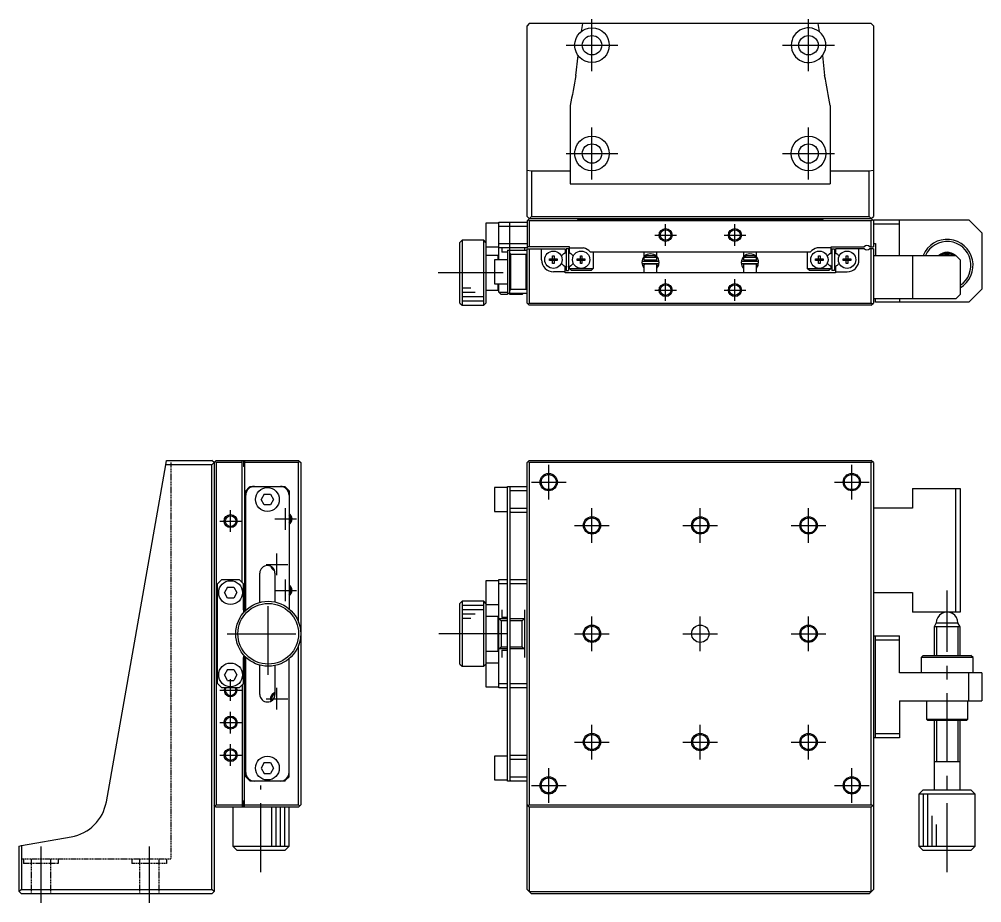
# Model space of a CAD drawing. Extents: x 0 to 488, y -8 to 338.
# Drawn here: x 0 to 222.2, y 134.1 to 338 of the extents above; entities that cross this region are included whole.
import ezdxf

# ---------------------------------------------------------------- set-up
doc = ezdxf.new("R2010")
doc.units = 0
doc.header["$LTSCALE"] = 0.5
doc.linetypes.add('CENTER', pattern=[50.8, 31.75, -6.35, 6.35, -6.35])
doc.linetypes.add('DASHED', pattern=[0.75, 0.5, -0.25])
for name, color, linetype in [('MSM_CENTER', 1, 'CENTER'), ('MSM_CONTINUOUS', 7, 'CONTINUOUS'), ('MSM_DASHED', 4, 'DASHED'), ('MSM_NARROW', 5, 'CONTINUOUS')]:
    doc.layers.add(name, color=color, linetype=linetype)

msp = doc.modelspace()

# ---------------------------------------------------------------- linework, layer by layer
at = {"layer": 'MSM_CENTER'}
for p, q in [((132.25, 326), (132.25, 338)), ((182.250009, 326.000008), (182.250009, 337.999995)), ((126.25, 332), (138.25, 332)), ((176.250016, 332.000001), (188.250003, 332.000001)), ((132.25, 301), (132.25, 313)), ((182.249987, 301.00038), (182.249987, 313.000353)), ((126.25, 307), (138.25, 307)), ((176.25, 307.000367), (188.249973, 307.000367)), ((149.25, 285.7), (149.25, 290.7)), ((165.25, 285.7), (165.25, 290.7)), ((146.75, 288.2), (151.75, 288.2)), ((162.75, 288.2), (167.75, 288.2)), ((111.75, 279.5), (96.75, 279.5)), ((149.25, 273), (149.25, 278)), ((165.25, 273), (165.25, 278)), ((146.75, 275.5), (151.75, 275.5)), ((162.75, 275.5), (167.75, 275.5)), ((122.25, 227.155071), (122.25, 235.155071)), ((192.25, 227.155071), (192.25, 235.155071)), ((118.25, 231.155071), (126.25, 231.155071)), ((188.25, 231.155071), (196.25, 231.155071)), ((48.8, 219.655071), (48.8, 224.655071)), ((61.5, 220.155071), (61.5, 225.155071)), ((132.25, 217.155071), (132.25, 225.155071)), ((157.25, 217.155071), (157.25, 225.155071)), ((182.25, 217.155071), (182.25, 225.155071)), ((59, 222.655071), (64, 222.655071)), ((46.3, 222.155071), (51.3, 222.155071)), ((128.25, 221.155071), (136.25, 221.155071)), ((153.25, 221.155071), (161.25, 221.155071)), ((178.25, 221.155071), (186.25, 221.155071)), ((59.5, 209.655071), (59.5, 214.655071)), ((57, 212.155071), (62, 212.155071)), ((61.5, 203.655071), (61.5, 208.655071)), ((57.5, 186.655071), (57.5, 205.655071)), ((59, 206.155071), (64, 206.155071)), ((214.25, 141.155071), (214.25, 206.155071)), ((132.25, 192.155071), (132.25, 200.155071)), ((157.25, 192.155071), (157.25, 200.155071)), ((182.25, 192.155071), (182.25, 200.155071)), ((48, 196.155071), (67, 196.155071)), ((112.75, 196.155071), (96.75, 196.155071)), ((128.25, 196.155071), (136.25, 196.155071)), ((153.25, 196.155071), (161.25, 196.155071)), ((178.25, 196.155071), (186.25, 196.155071)), ((48.8, 180.655071), (48.8, 185.655071)), ((46.3, 183.155071), (51.3, 183.155071)), ((59.5, 178.655071), (59.5, 183.655071)), ((57, 181.155071), (62, 181.155071)), ((48.8, 173.155071), (48.8, 178.155071)), ((46.3, 175.655071), (51.3, 175.655071)), ((132.25, 167.155071), (132.25, 175.155071)), ((157.25, 167.155071), (157.25, 175.155071)), ((182.25, 167.155071), (182.25, 175.155071)), ((128.25, 171.155071), (136.25, 171.155071)), ((153.25, 171.155071), (161.25, 171.155071)), ((178.25, 171.155071), (186.25, 171.155071)), ((48.8, 165.655071), (48.8, 170.655071)), ((46.3, 168.155071), (51.3, 168.155071)), ((122.25, 157.155071), (122.25, 165.155071)), ((192.25, 157.155071), (192.25, 165.155071)), ((55.8, 141.155071), (55.8, 161.155071)), ((118.25, 161.155071), (126.25, 161.155071)), ((188.25, 161.155071), (196.25, 161.155071)), ((5, 147.066908), (5, 134.066908)), ((30, 147.066908), (30, 134.066908))]:
    msp.add_line(p, q, dxfattribs=at)
at = {"layer": 'MSM_CONTINUOUS'}
for p, q in [((117.75, 337), (117.25, 336.5)), ((117.25, 292.5), (117.25, 336.5)), ((196.75, 337), (117.75, 337)), ((129.805355, 335.166025), (130.108572, 337)), ((184.391428, 337), (184.694645, 335.166025)), ((197.25, 336.5), (196.75, 337)), ((197.25, 336.5), (197.25, 292.5)), ((128.523977, 325.001351), (129.033002, 329.622832)), ((185.466998, 329.622832), (185.976023, 325.001351)), ((127.25, 318.056759), (127.25, 300)), ((187.25, 318.056759), (187.25, 300)), ((117.25, 303.176327), (118.25, 303)), ((118.25, 303), (127.25, 303)), ((118.25, 303), (118.25, 292.5)), ((187.25, 303), (196.25, 303)), ((196.25, 303), (197.25, 303.176327)), ((196.25, 292.5), (196.25, 303)), ((127.25, 300), (187.25, 300)), ((110.75, 291.2), (117.25, 291.2)), ((110.75, 282.45), (110.75, 291.2)), ((113.25, 274.5), (113.25, 291.2)), ((117.25, 292.5), (117.75, 292)), ((118.25, 292.5), (117.25, 291.5)), ((117.25, 291.5), (117.25, 285.2)), ((117.5, 291.75), (117.75, 291.5)), ((117.75, 292), (196.75, 292)), ((117.75, 291.5), (117.75, 285.5)), ((196.75, 291.5), (117.75, 291.5)), ((118.25, 292.5), (196.25, 292.5)), ((129.1, 291.65), (128.75, 292)), ((185.4, 291.65), (129.1, 291.65)), ((185.75, 292), (185.4, 291.65)), ((196.25, 292.5), (197.25, 291.5)), ((196.75, 292), (197.25, 292.5)), ((196.75, 291.5), (197, 291.75)), ((196.75, 285.5), (196.75, 291.5)), ((197.25, 291.7), (219.25, 291.7)), ((197.25, 291.7), (197.25, 285.5)), ((203.25, 283.5), (203.25, 291.7)), ((222.25, 288.7), (219.25, 291.7)), ((107.75, 290.95), (107.75, 272.5)), ((110.75, 290.95), (107.75, 290.95)), ((117.25, 290.2), (110.75, 290.2)), ((203.25, 290.7), (197.25, 290.7)), ((102.25, 287), (101.75, 286.5)), ((102.25, 287), (102.25, 272)), ((107.25, 287), (102.25, 287)), ((107.25, 272), (107.25, 287)), ((107.75, 286.5), (107.25, 287)), ((222.25, 288.7), (222.25, 275.7)), ((101.75, 272.5), (101.75, 286.5)), ((107.75, 285.45), (110.75, 285.45)), ((110.75, 286.2), (117.25, 286.2)), ((117.25, 285.2), (110.75, 285.2)), ((111.45, 285.2), (111.45, 284.2)), ((112.75, 284.7), (112.75, 274.5)), ((112.75, 284.7), (117.25, 284.7)), ((116.65, 285.2), (116.65, 284.7)), ((127.05, 285.5), (117.25, 285.5)), ((117.25, 272.5), (117.25, 285)), ((117.25, 285), (126.05, 285)), ((117.75, 285), (117.75, 272.5)), ((120.6, 282.45), (120.6, 285)), ((126.05, 285), (126.05, 284.044412)), ((126.25, 285), (126.25, 280)), ((126.85, 285), (126.25, 285)), ((126.85, 285), (126.85, 280)), ((127.05, 284.044412), (127.05, 285.5)), ((127.05, 285.2), (130.272015, 285.2)), ((187.45, 285.2), (184.227985, 285.2)), ((187.45, 285.5), (195.088562, 285.5)), ((187.45, 284.044412), (187.45, 285.5)), ((187.65, 285), (187.65, 280)), ((187.65, 285), (188.25, 285)), ((188.25, 285), (188.25, 280)), ((188.45, 285), (188.45, 284.044412)), ((195.15, 285), (188.45, 285)), ((193.9, 282.45), (193.9, 285)), ((197.25, 285), (196.35, 285)), ((196.411438, 285.5), (197.25, 285.5)), ((196.75, 272.5), (196.75, 285)), ((197.25, 286.2), (197.75, 286.2)), ((197.25, 285), (197.25, 272.5)), ((197.75, 286.2), (197.75, 283.5)), ((110.55, 283.5), (107.75, 283.5)), ((109.75, 282.45), (109.75, 276.95)), ((112.75, 282.45), (109.75, 282.45)), ((110.55, 282.45), (110.55, 283.5)), ((110.75, 283.3), (110.55, 283.5)), ((112.75, 284.2), (111.45, 284.2)), ((113.25, 283.9), (113.45, 283.7)), ((113.45, 283.7), (113.45, 275.7)), ((117.05, 283.7), (113.45, 283.7)), ((117.05, 283.7), (117.25, 283.9)), ((117.05, 275.7), (117.05, 283.7)), ((122.463639, 282.68), (123.17, 282.68)), ((122.463639, 282.32), (122.463639, 282.68)), ((123.17, 282.32), (122.463639, 282.32)), ((123.17, 283.386361), (123.53, 283.386361)), ((123.17, 282.68), (123.17, 283.386361)), ((123.180372, 282.669628), (123.17, 282.68)), ((123.180372, 282.330372), (123.17, 282.32)), ((123.17, 281.613639), (123.17, 282.32)), ((123.180372, 282.669628), (123.519628, 282.669628)), ((123.180372, 282.330372), (123.180372, 282.669628)), ((123.519628, 282.330372), (123.180372, 282.330372)), ((123.519628, 282.669628), (123.53, 282.68)), ((123.519628, 282.669628), (123.519628, 282.330372)), ((123.519628, 282.330372), (123.53, 282.32)), ((123.53, 283.386361), (123.53, 282.68)), ((123.53, 282.68), (124.236361, 282.68)), ((123.53, 282.32), (123.53, 281.613639)), ((124.236361, 282.32), (123.53, 282.32)), ((124.236361, 282.68), (124.236361, 282.32)), ((126.05, 284.044412), (125.75625, 283.874815)), ((127.34375, 283.874815), (127.05, 284.044412)), ((128.863639, 282.68), (129.57, 282.68)), ((128.863639, 282.32), (128.863639, 282.68)), ((129.57, 282.32), (128.863639, 282.32)), ((129.57, 283.386361), (129.93, 283.386361)), ((129.57, 282.68), (129.57, 283.386361)), ((129.580372, 282.669628), (129.57, 282.68)), ((129.580372, 282.330372), (129.57, 282.32)), ((129.57, 281.613639), (129.57, 282.32)), ((129.580372, 282.669628), (129.919628, 282.669628)), ((129.580372, 282.330372), (129.580372, 282.669628)), ((129.919628, 282.330372), (129.580372, 282.330372)), ((129.919628, 282.669628), (129.93, 282.68)), ((129.919628, 282.669628), (129.919628, 282.330372)), ((129.919628, 282.330372), (129.93, 282.32)), ((129.93, 283.386361), (129.93, 282.68)), ((129.93, 282.68), (130.636361, 282.68)), ((129.93, 282.32), (129.93, 281.613639)), ((130.636361, 282.32), (129.93, 282.32)), ((130.636361, 282.68), (130.636361, 282.32)), ((131.829062, 284.3), (182.670938, 284.3)), ((132.55, 284.3), (132.55, 280.5)), ((144.25, 284.3), (144.25, 283.15339)), ((144.25, 283.152642), (144.25, 283.15254)), ((147.25, 283), (144.25, 283)), ((144.25, 283), (144.25, 282.5)), ((144.25, 282.5), (147.25, 282.5)), ((144.284103, 282.3), (144.75, 282.3)), ((144.304317, 283), (144.833485, 283.5)), ((144.75, 282.5), (144.75, 282.079494)), ((144.833485, 283.5), (146.666515, 283.5)), ((146.666515, 283.5), (147.195683, 283)), ((146.75, 282.079494), (146.75, 282.5)), ((146.75, 282.3), (147.25, 282.3)), ((147.179353, 282.50005), (147.303976, 282.079546)), ((147.25, 283.197432), (147.25, 284.3)), ((147.25, 283.19646), (147.25, 283.196563)), ((147.25, 282.5), (147.25, 283)), ((147.25, 282.31435), (147.25, 282.314497)), ((147.25, 282.314128), (147.25, 282.314272)), ((147.25, 282.3), (147.25, 282.314106)), ((167.25, 284.3), (167.25, 283.186982)), ((167.25, 283.186763), (167.25, 283.186619)), ((170.25, 283), (167.25, 283)), ((167.25, 283), (167.25, 282.5)), ((167.25, 282.5), (170.25, 282.5)), ((167.25, 282.3), (167.75, 282.3)), ((167.304317, 283), (167.833485, 283.5)), ((167.75, 282.5), (167.75, 282.070266)), ((167.833485, 283.5), (169.666515, 283.5)), ((169.666515, 283.5), (170.195683, 283)), ((169.75, 282.070266), (169.75, 282.5)), ((169.75, 282.3), (170.214547, 282.3)), ((170.137421, 282.500038), (170.266292, 282.070318)), ((170.25, 283.145384), (170.25, 284.3)), ((170.25, 282.5), (170.25, 283)), ((181.95, 284.3), (181.95, 280.5)), ((183.863639, 282.68), (184.57, 282.68)), ((183.863639, 282.32), (183.863639, 282.68)), ((184.57, 282.32), (183.863639, 282.32)), ((184.57, 283.386361), (184.93, 283.386361)), ((184.57, 282.68), (184.57, 283.386361)), ((184.580372, 282.669628), (184.57, 282.68)), ((184.580372, 282.330372), (184.57, 282.32)), ((184.57, 281.613639), (184.57, 282.32)), ((184.580372, 282.669628), (184.919628, 282.669628)), ((184.580372, 282.330372), (184.580372, 282.669628)), ((184.919628, 282.330372), (184.580372, 282.330372)), ((184.919628, 282.669628), (184.93, 282.68)), ((184.919628, 282.669628), (184.919628, 282.330372)), ((184.919628, 282.330372), (184.93, 282.32)), ((184.93, 283.386361), (184.93, 282.68)), ((184.93, 282.68), (185.636361, 282.68)), ((184.93, 282.32), (184.93, 281.613639)), ((185.636361, 282.32), (184.93, 282.32)), ((185.636361, 282.68), (185.636361, 282.32)), ((187.15625, 283.874815), (187.45, 284.044412)), ((188.45, 284.044412), (188.74375, 283.874815)), ((190.263639, 282.68), (190.97, 282.68)), ((190.263639, 282.32), (190.263639, 282.68)), ((190.97, 282.32), (190.263639, 282.32)), ((190.97, 283.386361), (191.33, 283.386361)), ((190.97, 282.68), (190.97, 283.386361)), ((190.980372, 282.669628), (190.97, 282.68)), ((190.980372, 282.330372), (190.97, 282.32)), ((190.97, 281.613639), (190.97, 282.32)), ((190.980372, 282.669628), (191.319628, 282.669628)), ((190.980372, 282.330372), (190.980372, 282.669628)), ((191.319628, 282.330372), (190.980372, 282.330372)), ((191.319628, 282.669628), (191.33, 282.68)), ((191.319628, 282.669628), (191.319628, 282.330372)), ((191.319628, 282.330372), (191.33, 282.32)), ((191.33, 283.386361), (191.33, 282.68)), ((191.33, 282.68), (192.036361, 282.68)), ((191.33, 282.32), (191.33, 281.613639)), ((192.036361, 282.32), (191.33, 282.32)), ((192.036361, 282.68), (192.036361, 282.32)), ((197.25, 283.5), (216.25, 283.5)), ((206.25, 283.5), (206.25, 273.5)), ((217.25, 282.5), (216.25, 283.5)), ((217.25, 282.5), (217.25, 274.5)), ((123.53, 281.613639), (123.17, 281.613639)), ((125.75625, 281.125185), (126.05, 280.955588)), ((126.05, 279.5), (126.05, 280.955588)), ((127.05, 280.955588), (127.34375, 281.125185)), ((127.05, 280.5), (127.05, 280.955588)), ((127.05, 280.5), (132.55, 280.5)), ((127.55, 280), (127.05, 280.5)), ((129.93, 281.613639), (129.57, 281.613639)), ((132.55, 280.5), (132.05, 280)), ((143.902653, 281.141535), (143.903022, 281.140381)), ((143.903022, 281.140381), (143.903769, 281.138065)), ((143.903769, 281.138065), (143.904159, 281.136868)), ((143.904159, 281.136868), (143.904694, 281.135234)), ((143.904694, 281.135234), (143.905004, 281.134293)), ((143.905004, 281.134293), (143.905497, 281.132808)), ((143.905497, 281.132808), (143.905808, 281.131876)), ((143.905808, 281.131876), (143.906524, 281.129746)), ((143.906524, 281.129746), (143.924264, 281.082757)), ((143.924326, 281.086336), (143.923967, 281.084188)), ((143.923967, 281.084188), (143.924743, 281.084506)), ((143.924264, 281.082757), (143.923967, 281.084188)), ((143.925281, 281.083013), (143.938237, 281.052757)), ((147.544371, 282.079494), (143.994371, 282.079494)), ((143.994371, 281.629494), (147.544371, 281.629494)), ((144.259537, 281.499986), (144.234753, 281.629476)), ((147.25, 281.5), (144.25, 281.5)), ((144.25, 281.5), (144.25, 279.5)), ((144.359223, 281.500041), (144.593923, 281.629494)), ((144.75, 281.629494), (144.75, 281.5)), ((146.75, 281.5), (146.75, 281.629494)), ((146.944819, 281.629494), (147.179525, 281.500031)), ((147.609702, 281.07409), (147.249972, 281.202907)), ((147.25, 279.5), (147.25, 281.5)), ((147.262371, 281.206373), (147.25, 281.213404)), ((147.250152, 280.512023), (147.613551, 281.083229)), ((147.275823, 281.199067), (147.262371, 281.206373)), ((147.290255, 281.19154), (147.275823, 281.199067)), ((147.305559, 281.183849), (147.290255, 281.19154)), ((147.321621, 281.17605), (147.305559, 281.183849)), ((147.338321, 281.168203), (147.321621, 281.17605)), ((147.355534, 281.160366), (147.338321, 281.168203)), ((147.373131, 281.152597), (147.355534, 281.160366)), ((147.39098, 281.144956), (147.373131, 281.152597)), ((147.408949, 281.137498), (147.39098, 281.144956)), ((147.426902, 281.13028), (147.408949, 281.137498)), ((147.444705, 281.123356), (147.426902, 281.13028)), ((147.462226, 281.116777), (147.444705, 281.123356)), ((147.479332, 281.110592), (147.462226, 281.116777)), ((147.495897, 281.104849), (147.479332, 281.110592)), ((147.511796, 281.09959), (147.495897, 281.104849)), ((147.526911, 281.094853), (147.511796, 281.09959)), ((147.541128, 281.090676), (147.526911, 281.094853)), ((147.554341, 281.087088), (147.541128, 281.090676)), ((147.566451, 281.084117), (147.554341, 281.087088)), ((147.577367, 281.081785), (147.566451, 281.084117)), ((147.587009, 281.080109), (147.577367, 281.081785)), ((147.595304, 281.079102), (147.587009, 281.080109)), ((147.59527, 281.0409), (147.767904, 281.825854)), ((147.602189, 281.078772), (147.595304, 281.079102)), ((147.607614, 281.07912), (147.602189, 281.078772)), ((147.611537, 281.080145), (147.607614, 281.07912)), ((147.61393, 281.081839), (147.611537, 281.080145)), ((147.613221, 281.63825), (147.612443, 281.640081)), ((147.626348, 281.604949), (147.613221, 281.63825)), ((147.614774, 281.084188), (147.61393, 281.081839)), ((147.614478, 281.082757), (147.626815, 281.114344)), ((147.637794, 281.571046), (147.626348, 281.604949)), ((147.626815, 281.114344), (147.638201, 281.148275)), ((147.647531, 281.536624), (147.637794, 281.571046)), ((147.638201, 281.148275), (147.647876, 281.182724)), ((147.655537, 281.501767), (147.647531, 281.536624)), ((147.647876, 281.182724), (147.655816, 281.217603)), ((147.661792, 281.46656), (147.655537, 281.501767)), ((147.655816, 281.217603), (147.662004, 281.252828)), ((147.666281, 281.43109), (147.661792, 281.46656)), ((147.662004, 281.252828), (147.666423, 281.288311)), ((147.668994, 281.395442), (147.666281, 281.43109)), ((147.666423, 281.288311), (147.669065, 281.323966)), ((147.669922, 281.359705), (147.668994, 281.395442)), ((147.669065, 281.323966), (147.669922, 281.359705)), ((166.86497, 281.132306), (166.865339, 281.131153)), ((166.865339, 281.131153), (166.866086, 281.128837)), ((166.866086, 281.128837), (166.866475, 281.127639)), ((166.866475, 281.127639), (166.867011, 281.126005)), ((166.867011, 281.126005), (166.867321, 281.125065)), ((166.867321, 281.125065), (166.867814, 281.123579)), ((166.867814, 281.123579), (166.868125, 281.122648)), ((166.868125, 281.122648), (166.868841, 281.120518)), ((166.868841, 281.120518), (166.88658, 281.073528)), ((166.886642, 281.077108), (166.886284, 281.074959)), ((166.886284, 281.074959), (166.887059, 281.075278)), ((166.88658, 281.073528), (166.886284, 281.074959)), ((166.887597, 281.073784), (166.900553, 281.043529)), ((170.506687, 282.070266), (166.956687, 282.070266)), ((166.956687, 281.620266), (170.506687, 281.620266)), ((167.220725, 281.495572), (167.197069, 281.620248)), ((167.249626, 281.388766), (167.220725, 281.495572)), ((170.25, 281.5), (167.25, 281.5)), ((167.25, 281.5), (167.25, 279.5)), ((167.327547, 281.500045), (167.556239, 281.620266)), ((167.75, 281.620266), (167.75, 281.5)), ((169.75, 281.5), (169.75, 281.620266)), ((169.907136, 281.620266), (170.135853, 281.500008)), ((170.572019, 281.064862), (170.249973, 281.173231)), ((170.25, 279.5), (170.25, 281.5)), ((170.263593, 281.176745), (170.25, 281.183632)), ((170.250169, 280.545646), (170.575868, 281.074)), ((170.277825, 281.169759), (170.263593, 281.176745)), ((170.29261, 281.162715), (170.277825, 281.169759)), ((170.307857, 281.155658), (170.29261, 281.162715)), ((170.323476, 281.148628), (170.307857, 281.155658)), ((170.33937, 281.141669), (170.323476, 281.148628)), ((170.355446, 281.134823), (170.33937, 281.141669)), ((170.371604, 281.128131), (170.355446, 281.134823)), ((170.387748, 281.121634), (170.371604, 281.128131)), ((170.40378, 281.11537), (170.387748, 281.121634)), ((170.419603, 281.109378), (170.40378, 281.11537)), ((170.435121, 281.103695), (170.419603, 281.109378)), ((170.450241, 281.098353), (170.435121, 281.103695)), ((170.464871, 281.093386), (170.450241, 281.098353)), ((170.478922, 281.088824), (170.464871, 281.093386)), ((170.49231, 281.084694), (170.478922, 281.088824)), ((170.504954, 281.081022), (170.49231, 281.084694)), ((170.516776, 281.077828), (170.504954, 281.081022)), ((170.527707, 281.075134), (170.516776, 281.077828)), ((170.537679, 281.072954), (170.527707, 281.075134)), ((170.546633, 281.071303), (170.537679, 281.072954)), ((170.554514, 281.07019), (170.546633, 281.071303)), ((170.561275, 281.069622), (170.554514, 281.07019)), ((170.557587, 281.031672), (170.572168, 281.065226)), ((170.566874, 281.069602), (170.561275, 281.069622)), ((170.571278, 281.070131), (170.566874, 281.069602)), ((170.574461, 281.071205), (170.571278, 281.070131)), ((170.572168, 281.065226), (170.73022, 281.816625)), ((170.576402, 281.072818), (170.574461, 281.071205)), ((170.575538, 281.629022), (170.57476, 281.630853)), ((170.588664, 281.595721), (170.575538, 281.629022)), ((170.577091, 281.074959), (170.576402, 281.072818)), ((170.576795, 281.073528), (170.589132, 281.105115)), ((170.60011, 281.561817), (170.588664, 281.595721)), ((170.589132, 281.105115), (170.600517, 281.139047)), ((170.609848, 281.527395), (170.60011, 281.561817)), ((170.600517, 281.139047), (170.610192, 281.173496)), ((170.617854, 281.492538), (170.609848, 281.527395)), ((170.610192, 281.173496), (170.618133, 281.208375)), ((170.624109, 281.457331), (170.617854, 281.492538)), ((170.618133, 281.208375), (170.62432, 281.243599)), ((170.628598, 281.421861), (170.624109, 281.457331)), ((170.62432, 281.243599), (170.62874, 281.279082)), ((170.63131, 281.386214), (170.628598, 281.421861)), ((170.62874, 281.279082), (170.631381, 281.314737)), ((170.632239, 281.350477), (170.63131, 281.386214)), ((170.631381, 281.314737), (170.632239, 281.350477)), ((181.95, 280.5), (187.45, 280.5)), ((182.45, 280), (181.95, 280.5)), ((184.93, 281.613639), (184.57, 281.613639)), ((187.45, 280.5), (186.95, 280)), ((187.45, 280.955588), (187.15625, 281.125185)), ((187.45, 280.5), (187.45, 280.955588)), ((188.74375, 281.125185), (188.45, 280.955588)), ((188.45, 280.955588), (188.45, 279.5)), ((191.33, 281.613639), (190.97, 281.613639)), ((126.05, 279.7), (123.35, 279.7)), ((188.45, 279.5), (126.05, 279.5)), ((126.25, 280), (126.85, 280)), ((132.05, 280), (127.55, 280)), ((186.95, 280), (182.45, 280)), ((188.25, 280), (187.65, 280)), ((188.45, 279.7), (191.15, 279.7)), ((109.75, 276.95), (112.75, 276.95)), ((110.55, 275.5), (110.55, 276.95)), ((110.55, 275.5), (110.75, 275.7)), ((110.75, 275), (110.75, 276.95)), ((113.45, 275.7), (113.25, 275.5)), ((113.45, 275.7), (117.05, 275.7)), ((117.25, 275.5), (117.05, 275.7)), ((219.25, 272.7), (222.25, 275.7)), ((107.75, 275.5), (110.55, 275.5)), ((110.75, 275), (112.75, 275)), ((110.75, 275), (111.25, 274.5)), ((112.75, 274.5), (111.25, 274.5)), ((117.25, 274.7), (112.75, 274.7)), ((116.15, 274.5), (113.25, 274.5)), ((116.15, 274.5), (116.35, 274.7)), ((216.25, 273.5), (197.25, 273.5)), ((197.75, 272.7), (197.75, 273.5)), ((203.25, 273.5), (203.25, 272.7)), ((216.25, 273.5), (217.25, 274.5)), ((101.75, 272.5), (102.25, 272)), ((102.25, 272), (107.25, 272)), ((107.25, 272), (107.75, 272.5)), ((117.75, 272), (117.25, 272.5)), ((117.75, 272.5), (117.5, 272.25)), ((117.75, 272.5), (196.75, 272.5)), ((196.75, 272), (117.75, 272)), ((197, 272.25), (196.75, 272.5)), ((196.75, 272), (197.25, 272.5)), ((219.25, 272.7), (197.75, 272.7)), ((33.823673, 235.155071), (34, 236.155071)), ((34, 236.155071), (44.5, 236.155071)), ((45, 235.655071), (44.5, 236.155071)), ((44.5, 235.155071), (45.5, 236.155071)), ((45, 235.655071), (45, 136.655071)), ((45.25, 235.905071), (45.5, 235.655071)), ((45.5, 236.155071), (64.5, 236.155071)), ((45.5, 235.655071), (45.5, 156.655071)), ((51.5, 235.655071), (45.5, 235.655071)), ((51.5, 207.955071), (51.5, 236.155071)), ((51.8, 236.155071), (51.8, 234.755071)), ((52, 236.155071), (52, 201.25409)), ((64.5, 235.655071), (52, 235.655071)), ((64.5, 236.155071), (65, 235.655071)), ((64.75, 235.905071), (64.5, 235.655071)), ((64.5, 198.847653), (64.5, 235.655071)), ((65, 235.655071), (65, 156.655071)), ((117.75, 236.155071), (117.25, 235.655071)), ((117.25, 137.155071), (117.25, 235.655071)), ((117.75, 235.655071), (117.5, 235.905071)), ((117.75, 236.155071), (196.75, 236.155071)), ((117.75, 235.655071), (117.75, 156.655071)), ((196.75, 235.655071), (117.75, 235.655071)), ((197.25, 235.655071), (196.75, 236.155071)), ((196.75, 235.655071), (197, 235.905071)), ((196.75, 156.655071), (196.75, 235.655071)), ((197.25, 235.655071), (197.25, 137.155071)), ((20.110244, 157.382352), (33.823673, 235.155071)), ((44.5, 235.155071), (33.823673, 235.155071)), ((44.5, 137.155071), (44.5, 235.155071)), ((52, 234.755071), (51.8, 234.755071)), ((53.1, 229.955071), (52.3, 229.155071)), ((52.3, 201.559698), (52.3, 229.155071)), ((53.1, 229.955071), (53.3, 230.155071)), ((53.42822, 229.955071), (53.1, 229.955071)), ((53.3, 230.155071), (61.3, 230.155071)), ((61.5, 229.955071), (61.17178, 229.955071)), ((61.3, 230.155071), (61.5, 229.955071)), ((61.5, 229.955071), (62.3, 229.155071)), ((62.3, 229.155071), (62.3, 201.917882)), ((109.75, 229.905071), (109.75, 224.405071)), ((112.75, 229.905071), (109.75, 229.905071)), ((112.75, 230.155071), (113.25, 230.155071)), ((112.75, 162.155071), (112.75, 230.155071)), ((113.45, 230.155071), (113.25, 229.955071)), ((113.25, 230.155071), (113.25, 162.155071)), ((117.25, 229.155071), (113.25, 229.155071)), ((113.45, 230.155071), (117.05, 230.155071)), ((117.05, 230.155071), (117.25, 229.955071)), ((206.25, 229.655071), (217.25, 229.655071)), ((206.25, 229.655071), (206.25, 225.155071)), ((216.25, 201.155071), (216.25, 229.655071)), ((217.25, 229.655071), (217.25, 201.155071)), ((56.578312, 228.405071), (55.856624, 227.155071)), ((56.578312, 225.905071), (55.856624, 227.155071)), ((56.578312, 228.405071), (58.021688, 228.40507)), ((58.021688, 228.40507), (58.743376, 227.15507)), ((58.743376, 227.15507), (58.021688, 225.90507)), ((58.021688, 225.90507), (56.578312, 225.905071)), ((113.25, 225.155071), (117.25, 225.155071)), ((206.25, 225.155071), (197.25, 225.155071)), ((109.75, 224.405071), (112.75, 224.405071)), ((113.25, 224.355071), (113.45, 224.155071)), ((117.05, 224.155071), (113.45, 224.155071)), ((117.05, 224.155071), (117.25, 224.355071)), ((55.55, 203.397135), (55.55, 210.155071)), ((59.05, 210.155071), (59.05, 203.493156)), ((46.8, 208.655071), (45.8, 207.655071)), ((45.8, 184.655071), (45.8, 207.655071)), ((46.8, 208.655071), (50.8, 208.655071)), ((48.078312, 206.905071), (47.356624, 205.655071)), ((48.078312, 206.905071), (49.521688, 206.905071)), ((49.521688, 206.905071), (50.243376, 205.655071)), ((51.8, 207.655071), (50.8, 208.655071)), ((51.8, 201.655071), (51.8, 207.655071)), ((107.75, 208.405071), (107.75, 183.905071)), ((110.75, 208.405071), (107.75, 208.405071)), ((110.75, 208.655071), (112.749999, 208.655071)), ((110.75, 183.655071), (110.75, 208.655071)), ((112.749999, 207.655071), (110.75, 207.655071)), ((113.25, 208.655071), (117.25, 208.655071)), ((117.25, 207.655071), (113.25, 207.655071)), ((48.078312, 204.405071), (47.356624, 205.655071)), ((50.243376, 205.655071), (49.521688, 204.405071)), ((197.25, 205.655071), (206.25, 205.655071)), ((206.25, 205.655071), (206.25, 201.155071)), ((49.521688, 204.405071), (48.078312, 204.405071)), ((102.25, 203.655071), (101.75, 203.155071)), ((101.75, 189.155071), (101.75, 203.155071)), ((102.25, 203.655071), (102.25, 188.655071)), ((107.25, 203.655071), (102.25, 203.655071)), ((107.25, 188.655071), (107.25, 203.655071)), ((107.75, 203.155071), (107.25, 203.655071)), ((107.75, 202.905071), (110.75, 202.905071)), ((110.55, 200.155071), (107.75, 200.155071)), ((110.55, 192.155071), (110.55, 200.155071)), ((110.75, 199.955071), (110.55, 200.155071)), ((111.45, 201.655071), (111.45, 199.92302)), ((116.65, 201.655071), (116.65, 190.655071)), ((217.25, 201.155071), (206.25, 201.155071)), ((110.75, 199.655071), (111.25, 199.155071)), ((110.75, 199.655071), (112.75, 199.655071)), ((111.25, 199.155071), (111.25, 193.155071)), ((112.75, 199.155071), (111.25, 199.155071)), ((112.75, 199.92302), (111.45, 199.92302)), ((113.25, 199.655071), (116.65, 199.655071)), ((116.15, 199.155071), (113.25, 199.155071)), ((116.15, 199.155071), (116.65, 199.655071)), ((116.15, 193.155071), (116.15, 199.155071)), ((211.75, 198.655071), (211.25, 197.789045)), ((211.75, 198.655071), (216.75, 198.655071)), ((217.25, 197.789045), (216.75, 198.655071)), ((197.25, 195.655071), (203.25, 195.655071)), ((197.75, 172.155071), (197.75, 195.655071)), ((203.25, 187.155071), (203.25, 195.655071)), ((217.25, 197.789045), (211.25, 197.789045)), ((211.25, 197.789045), (211.25, 191.15509)), ((217.25, 191.15509), (217.25, 197.789045)), ((64.5, 156.655071), (64.5, 193.462488)), ((203.25, 194.655071), (197.75, 194.655071)), ((107.75, 192.155071), (110.55, 192.155071)), ((110.55, 192.155071), (110.75, 192.355071)), ((110.75, 192.655071), (111.25, 193.155071)), ((112.75, 192.655071), (110.75, 192.655071)), ((111.25, 193.155071), (112.75, 193.155071)), ((111.45, 192.387121), (112.75, 192.387121)), ((111.45, 192.387121), (111.45, 190.655071)), ((113.25, 193.155071), (116.15, 193.155071)), ((116.65, 192.655071), (113.25, 192.655071)), ((116.15, 193.155071), (116.65, 192.655071)), ((208.75, 191.155071), (208.25, 190.655071)), ((208.75, 191.155071), (219.75, 191.155071)), ((220.25, 190.655071), (219.75, 191.155071)), ((51.8, 184.655071), (51.8, 190.655071)), ((52, 156.155071), (52, 191.056051)), ((52.3, 163.155071), (52.3, 190.750443)), ((55.55, 182.155071), (55.55, 188.913006)), ((62.3, 163.155071), (62.3, 190.392259)), ((101.75, 189.155071), (102.25, 188.655071)), ((107.25, 188.655071), (107.75, 189.155071)), ((110.75, 189.405071), (107.75, 189.405071)), ((220.25, 190.655071), (208.25, 190.655071)), ((208.25, 190.655071), (208.25, 187.155071)), ((220.25, 187.155071), (220.25, 190.655071)), ((48.078312, 187.905071), (47.356624, 186.655071)), ((48.078312, 187.905071), (49.521688, 187.905071)), ((49.521688, 187.905071), (50.243376, 186.655071)), ((59.05, 188.816985), (59.05, 182.155071)), ((102.25, 188.655071), (107.25, 188.655071)), ((222.25, 187.155071), (203.25, 187.155071)), ((219.25, 180.655071), (219.25, 187.155071)), ((222.25, 187.155071), (222.25, 180.655071)), ((45.8, 184.655071), (46.8, 183.655071)), ((48.078312, 185.405071), (47.356624, 186.655071)), ((48.078312, 185.405071), (49.521688, 185.405071)), ((50.243376, 186.655071), (49.521688, 185.405071)), ((50.8, 183.655071), (51.8, 184.655071)), ((110.75, 184.655071), (112.749999, 184.655071)), ((113.25, 184.655071), (117.25, 184.655071)), ((50.8, 183.655071), (46.8, 183.655071)), ((51.5, 184.355071), (51.5, 156.155071)), ((107.75, 183.905071), (110.75, 183.905071)), ((112.749999, 183.655071), (110.75, 183.655071)), ((117.25, 183.655071), (113.25, 183.655071)), ((203.25, 180.655071), (222.25, 180.655071)), ((203.25, 180.655071), (203.25, 172.155071)), ((209.5, 180.655071), (209.5, 176.455071)), ((219, 176.455071), (219, 180.655071)), ((209.5, 176.455071), (219, 176.455071)), ((209.5, 176.455071), (209.8, 176.155071)), ((218.7, 176.155071), (209.8, 176.155071)), ((211.25, 176.155051), (211.25, 160.155071)), ((217.25, 160.155071), (217.25, 176.155051)), ((218.7, 176.155071), (219, 176.455071)), ((203.25, 172.155071), (197.25, 172.155071)), ((197.75, 173.155071), (203.25, 173.155071)), ((109.75, 167.905071), (109.75, 162.405071)), ((112.75, 167.905071), (109.75, 167.905071)), ((113.45, 168.155071), (113.25, 167.955071)), ((117.25, 167.155071), (113.25, 167.155071)), ((113.45, 168.155071), (117.05, 168.155071)), ((117.05, 168.155071), (117.25, 167.955071)), ((56.578312, 166.405071), (55.856624, 165.155071)), ((55.856624, 165.155071), (56.578312, 163.905071)), ((56.578312, 166.405071), (58.021688, 166.40507)), ((58.021688, 166.40507), (58.743376, 165.15507)), ((58.743376, 165.15507), (58.021688, 163.90507)), ((211.249995, 166.655071), (217.250005, 166.655071)), ((52.3, 163.155071), (53.1, 162.355071)), ((53.1, 162.355071), (53.42822, 162.355071)), ((53.3, 162.155071), (53.1, 162.355071)), ((56.578312, 163.905071), (58.021688, 163.90507)), ((61.17178, 162.355071), (61.5, 162.355071)), ((61.3, 162.155071), (61.5, 162.355071)), ((62.3, 163.155071), (61.5, 162.355071)), ((109.75, 162.405071), (112.75, 162.405071)), ((113.25, 163.155071), (117.25, 163.155071)), ((113.25, 162.355071), (113.45, 162.155071)), ((117.25, 162.355071), (117.05, 162.155071)), ((61.3, 162.155071), (53.3, 162.155071)), ((113.25, 162.155071), (112.75, 162.155071)), ((117.05, 162.155071), (113.45, 162.155071)), ((208.75, 160.155071), (207.75, 159.155071)), ((208.75, 160.155071), (219.75, 160.155071)), ((220.75, 159.155071), (219.75, 160.155071)), ((220.75, 159.155071), (207.75, 159.155071)), ((207.75, 159.155071), (207.75, 147.155071)), ((220.75, 147.155071), (220.75, 159.155071)), ((45.5, 156.155071), (45, 156.655071)), ((45.5, 156.655071), (45.25, 156.405071)), ((45.5, 156.655071), (51.5, 156.655071)), ((64.5, 156.155071), (45.5, 156.155071)), ((49.3, 156.155071), (49.3, 147.155071)), ((52, 157.555071), (51.8, 157.555071)), ((51.8, 156.155071), (51.8, 157.555071)), ((52, 156.655071), (64.5, 156.655071)), ((62.3, 147.155071), (62.3, 156.155071)), ((64.5, 156.655071), (64.75, 156.405071)), ((65, 156.655071), (64.5, 156.155071)), ((117.25, 156.655071), (117.75, 156.155071)), ((117.5, 156.405071), (117.75, 156.655071)), ((117.75, 156.655071), (196.75, 156.655071)), ((196.75, 156.155071), (117.75, 156.155071)), ((117.75, 156.155071), (117.75, 136.655071)), ((197, 156.405071), (196.75, 156.655071)), ((196.75, 156.155071), (197.25, 156.655071)), ((196.75, 136.655071), (196.75, 156.155071)), ((0.5, 147.243234), (11.998649, 149.270756)), ((0, 147.155071), (0.5, 147.243234)), ((0, 136.655071), (0, 147.155071)), ((0.5, 147.243234), (0.5, 137.155071)), ((49.3, 147.155071), (62.3, 147.155071)), ((49.3, 147.155071), (50.3, 146.155071)), ((61.3, 146.155071), (62.3, 147.155071)), ((207.75, 147.155071), (220.75, 147.155071)), ((207.75, 147.155071), (208.75, 146.155071)), ((219.75, 146.155071), (220.75, 147.155071)), ((61.3, 146.155071), (50.3, 146.155071)), ((219.75, 146.155071), (208.75, 146.155071)), ((0.5, 137.155071), (0, 136.655071)), ((0, 136.655071), (0.5, 136.155071)), ((0.5, 137.155071), (44.5, 137.155071)), ((44.5, 136.155071), (0.5, 136.155071)), ((45, 136.655071), (44.5, 137.155071)), ((44.5, 136.155071), (45, 136.655071)), ((118.25, 136.155071), (117.25, 137.155071)), ((117.75, 136.655071), (196.75, 136.655071)), ((196.25, 136.155071), (118.25, 136.155071)), ((197.25, 137.155071), (196.25, 136.155071))]:
    msp.add_line(p, q, dxfattribs=at)
for centre, radius in [((132.25, 332), 4), ((132.25, 332), 2.25), ((182.25, 332), 2.25), ((132.25, 307), 4), ((132.25, 307), 2.25), ((182.249987, 307.000367), 3.999987), ((182.25, 307), 2.25), ((149.25, 288.2), 1.2295), ((165.25, 288.2), 1.2295), ((123.35, 282.5), 2), ((129.75, 282.5), 2), ((184.75, 282.5), 2), ((191.15, 282.5), 2), ((149.25, 275.5), 1.2295), ((165.25, 275.5), 1.2295), ((122.25, 231.155071), 1.7295), ((192.25, 231.155071), 1.7295), ((57.3, 227.155071), 2.75), ((48.8, 222.155071), 1.2295), ((132.25, 221.155071), 1.7295), ((157.25, 221.155071), 1.7295), ((182.25, 221.155071), 1.7295), ((48.8, 205.655071), 2.75), ((57.5, 196.155071), 7.5), ((57.5, 196.155071), 7), ((132.25, 196.155071), 1.7295), ((157.25, 196.155071), 2), ((182.25, 196.155071), 1.7295), ((48.8, 186.655071), 2.75), ((48.8, 175.655071), 1.2295), ((132.25, 171.155071), 1.7295), ((157.25, 171.155071), 1.7295), ((182.25, 171.155071), 1.7295), ((48.8, 168.155071), 1.2295), ((57.3, 165.155071), 2.75), ((122.25, 161.155071), 1.7295), ((192.25, 161.155071), 1.7295)]:
    msp.add_circle(centre, radius, dxfattribs=at)
for centre, radius, start, end in [((182.250009, 332.000001), 3.999993, 52.326579, 323.537733), ((182.25, 332), 4, 323.537826, 52.326487), ((545.687077, 244.884124), 424.786795, 169.128572, 170.08091), ((-215.931526, 247.682737), 409.277224, 9.901046, 10.889473), ((214.25, 281.2), 6, 300, 157.4596707), ((129.75, 282.5), 2.75, 40.885193, 79.057501), ((184.75, 282.5), 2.75, 100.942499, 139.114807), ((195.75, 284.75), 1, 48.590378, 131.409622), ((195.75, 285.8), 1, 233.130102, 306.869898), ((214.25, 281.2), 5.5, 303.055731, 155.28013925), ((123.35, 282.45), 2.75, 180, 270), ((126.66481, 282.385), 1.75, 134.995594, 148.113496), ((126.550001, 282.5), 1.5875, 135.000025, 149.566818), ((126.55, 282.5), 1.5875, 120, 135), ((126.550001, 282.5), 1.5875, 100.89309, 120.000031), ((126.550001, 282.5), 1.5875, 60.000031, 79.106944), ((126.55, 282.5), 1.5875, 45, 60), ((126.43519, 282.385), 1.75, 31.886504, 45.004406), ((126.550001, 282.5), 1.5875, 30.433263, 45.000025), ((145.769415, 281.854456), 1.998762, 0.738023, 179.187021), ((168.731732, 281.845227), 1.998762, 0.738023, 179.187021), ((188.06481, 282.385), 1.75, 134.995594, 148.113496), ((187.949999, 282.5), 1.5875, 134.999975, 149.566737), ((187.95, 282.5), 1.5875, 120, 135), ((187.949999, 282.5), 1.5875, 100.893044, 120), ((187.949999, 282.5), 1.5875, 59.999969, 79.10691), ((187.95, 282.5), 1.5875, 45, 60), ((187.83519, 282.385), 1.75, 31.886504, 45.004406), ((187.949999, 282.5), 1.5875, 30.433182, 44.999975), ((191.15, 282.45), 2.75, 270, 0), ((214.25, 281.2), 3, 50.055495, 129.944505), ((214.25, 281.2), 2.75, 56.758097, 123.241903), ((214.25, 281.2), 2.5, 66.926082, 113.07390842), ((126.66481, 282.615), 1.75, 211.886504, 225.004406), ((126.550001, 282.5), 1.5875, 210.433182, 224.999975), ((126.55, 282.5), 1.5875, 225, 240), ((126.550001, 282.5), 1.5875, 239.999969, 270), ((126.550001, 282.5), 1.5875, 280.89309, 300), ((126.55, 282.5), 1.5875, 300, 315), ((126.43519, 282.615), 1.75, 314.995594, 328.113496), ((126.550001, 282.5), 1.5875, 314.999975, 329.566737), ((143.994371, 281.854494), 0.225, 90, 270), ((145.774021, 281.85609), 2.00346, 180.863794, 220.459737), ((147.544371, 281.854494), 0.225, 270, 90), ((166.956687, 281.845266), 0.225, 90, 270), ((168.735454, 281.846694), 2.002574, 180.859394, 222.103214), ((170.506687, 281.845266), 0.225, 270, 90), ((188.06481, 282.615), 1.75, 211.886504, 225.004406), ((187.949999, 282.5), 1.5875, 210.433263, 225.000025), ((187.95, 282.5), 1.5875, 225, 240), ((187.949999, 282.5), 1.5875, 240.000031, 259.106956), ((187.949999, 282.5), 1.5875, 280.893057, 300.000031), ((187.95, 282.5), 1.5875, 300, 315), ((187.949999, 282.5), 1.5875, 315.000025, 329.566818), ((187.83519, 282.615), 1.75, 314.995594, 328.113496), ((54.3, 228.155071), 2, 90, 180), ((60.3, 228.155071), 2, 0, 90), ((61.5, 222.655071), 1.2295, 310.59221186, 49.40778814), ((57.3, 210.155071), 1.75, 0, 180), ((59.5, 212.155071), 1.2295, 217.83153533, 226.71584268), ((61.5, 206.155071), 1.2295, 310.59221186, 49.40778814), ((53.8, 201.655071), 2, 180, 195.665024), ((214.25, 198.655071), 2.5, 0, 180.00001985), ((53.8, 190.655071), 2, 164.334976, 180), ((48.8, 183.155071), 1.2295, 156.00421868, 23.99578132), ((59.5, 181.155071), 1.2295, 111.4692876, 199.35392847), ((57.3, 182.155071), 1.75, 180, 0), ((54.3, 164.155071), 2, 180, 270), ((60.3, 164.155071), 2, 270, 0), ((10.262167, 159.118834), 10, 280, 350)]:
    msp.add_arc(centre, radius, start, end, dxfattribs=at)
at = {"layer": 'MSM_DASHED'}
for p, q in [((35, 235.655071), (35, 144.155071)), ((35, 144.155071), (0.5, 144.155071)), ((1, 144.155071), (1, 143.155071)), ((9, 143.155071), (1, 143.155071)), ((2.75, 144.155071), (2.75, 136.155071)), ((7.25, 144.155071), (7.25, 136.155071)), ((9, 144.155071), (9, 143.155071)), ((26, 144.155071), (26, 143.155071)), ((34, 143.155071), (26, 143.155071)), ((27.75, 144.155071), (27.75, 136.155071)), ((32.25, 144.155071), (32.25, 136.155071)), ((34, 144.155071), (34, 143.155071))]:
    msp.add_line(p, q, dxfattribs=at)
at = {"layer": 'MSM_NARROW'}
for p, q in [((102.25, 276), (104.25, 276)), ((102.25, 275), (105.25, 275)), ((102.25, 274), (107.25, 274)), ((102.25, 273), (107.25, 273)), ((107.25, 202.655071), (102.25, 202.655071)), ((107.25, 201.655071), (102.25, 201.655071)), ((105.25, 200.655071), (102.25, 200.655071)), ((104.25, 199.655071), (102.25, 199.655071)), ((211.791562, 197.799045), (211.791562, 191.165071)), ((216.708562, 197.799045), (216.708562, 191.165071)), ((211.791562, 176.165071), (211.791562, 166.665071)), ((216.708562, 176.165071), (216.708562, 166.665071)), ((208.75, 159.155071), (208.75, 147.155071)), ((209.75, 159.155071), (209.75, 147.155071)), ((58.3, 147.155071), (58.3, 156.155071)), ((59.3, 147.155071), (59.3, 156.155071)), ((60.3, 147.155071), (60.3, 156.155071)), ((61.3, 147.155071), (61.3, 156.155071)), ((210.75, 154.155071), (210.75, 147.155071)), ((211.75, 152.155071), (211.75, 147.155071))]:
    msp.add_line(p, q, dxfattribs=at)
for centre, radius in [((149.25, 288.2), 1.5), ((165.25, 288.2), 1.5), ((149.25, 275.5), 1.5), ((165.25, 275.5), 1.5), ((122.25, 231.155071), 2), ((192.25, 231.155071), 2), ((48.8, 222.155071), 1.5), ((132.25, 221.155071), 2), ((157.25, 221.155071), 2), ((182.25, 221.155071), 2), ((132.25, 196.155071), 2), ((182.25, 196.155071), 2), ((48.8, 175.655071), 1.5), ((132.25, 171.155071), 2), ((157.25, 171.155071), 2), ((182.25, 171.155071), 2), ((48.8, 168.155071), 1.5), ((122.25, 161.155071), 2), ((192.25, 161.155071), 2)]:
    msp.add_circle(centre, radius, dxfattribs=at)
for centre, start, end in [((61.5, 222.655071), 302.23095264, 57.76904736), ((59.5, 212.155071), 196.42914616, 248.11823185), ((61.5, 206.155071), 302.23095264, 57.76904736), ((48.8, 183.155071), 160.52877937, 19.47122063), ((59.5, 181.155071), 107.45760312, 201.6510403)]:
    msp.add_arc(centre, 1.5, start, end, dxfattribs=at)

doc.saveas('drawing.dxf')
